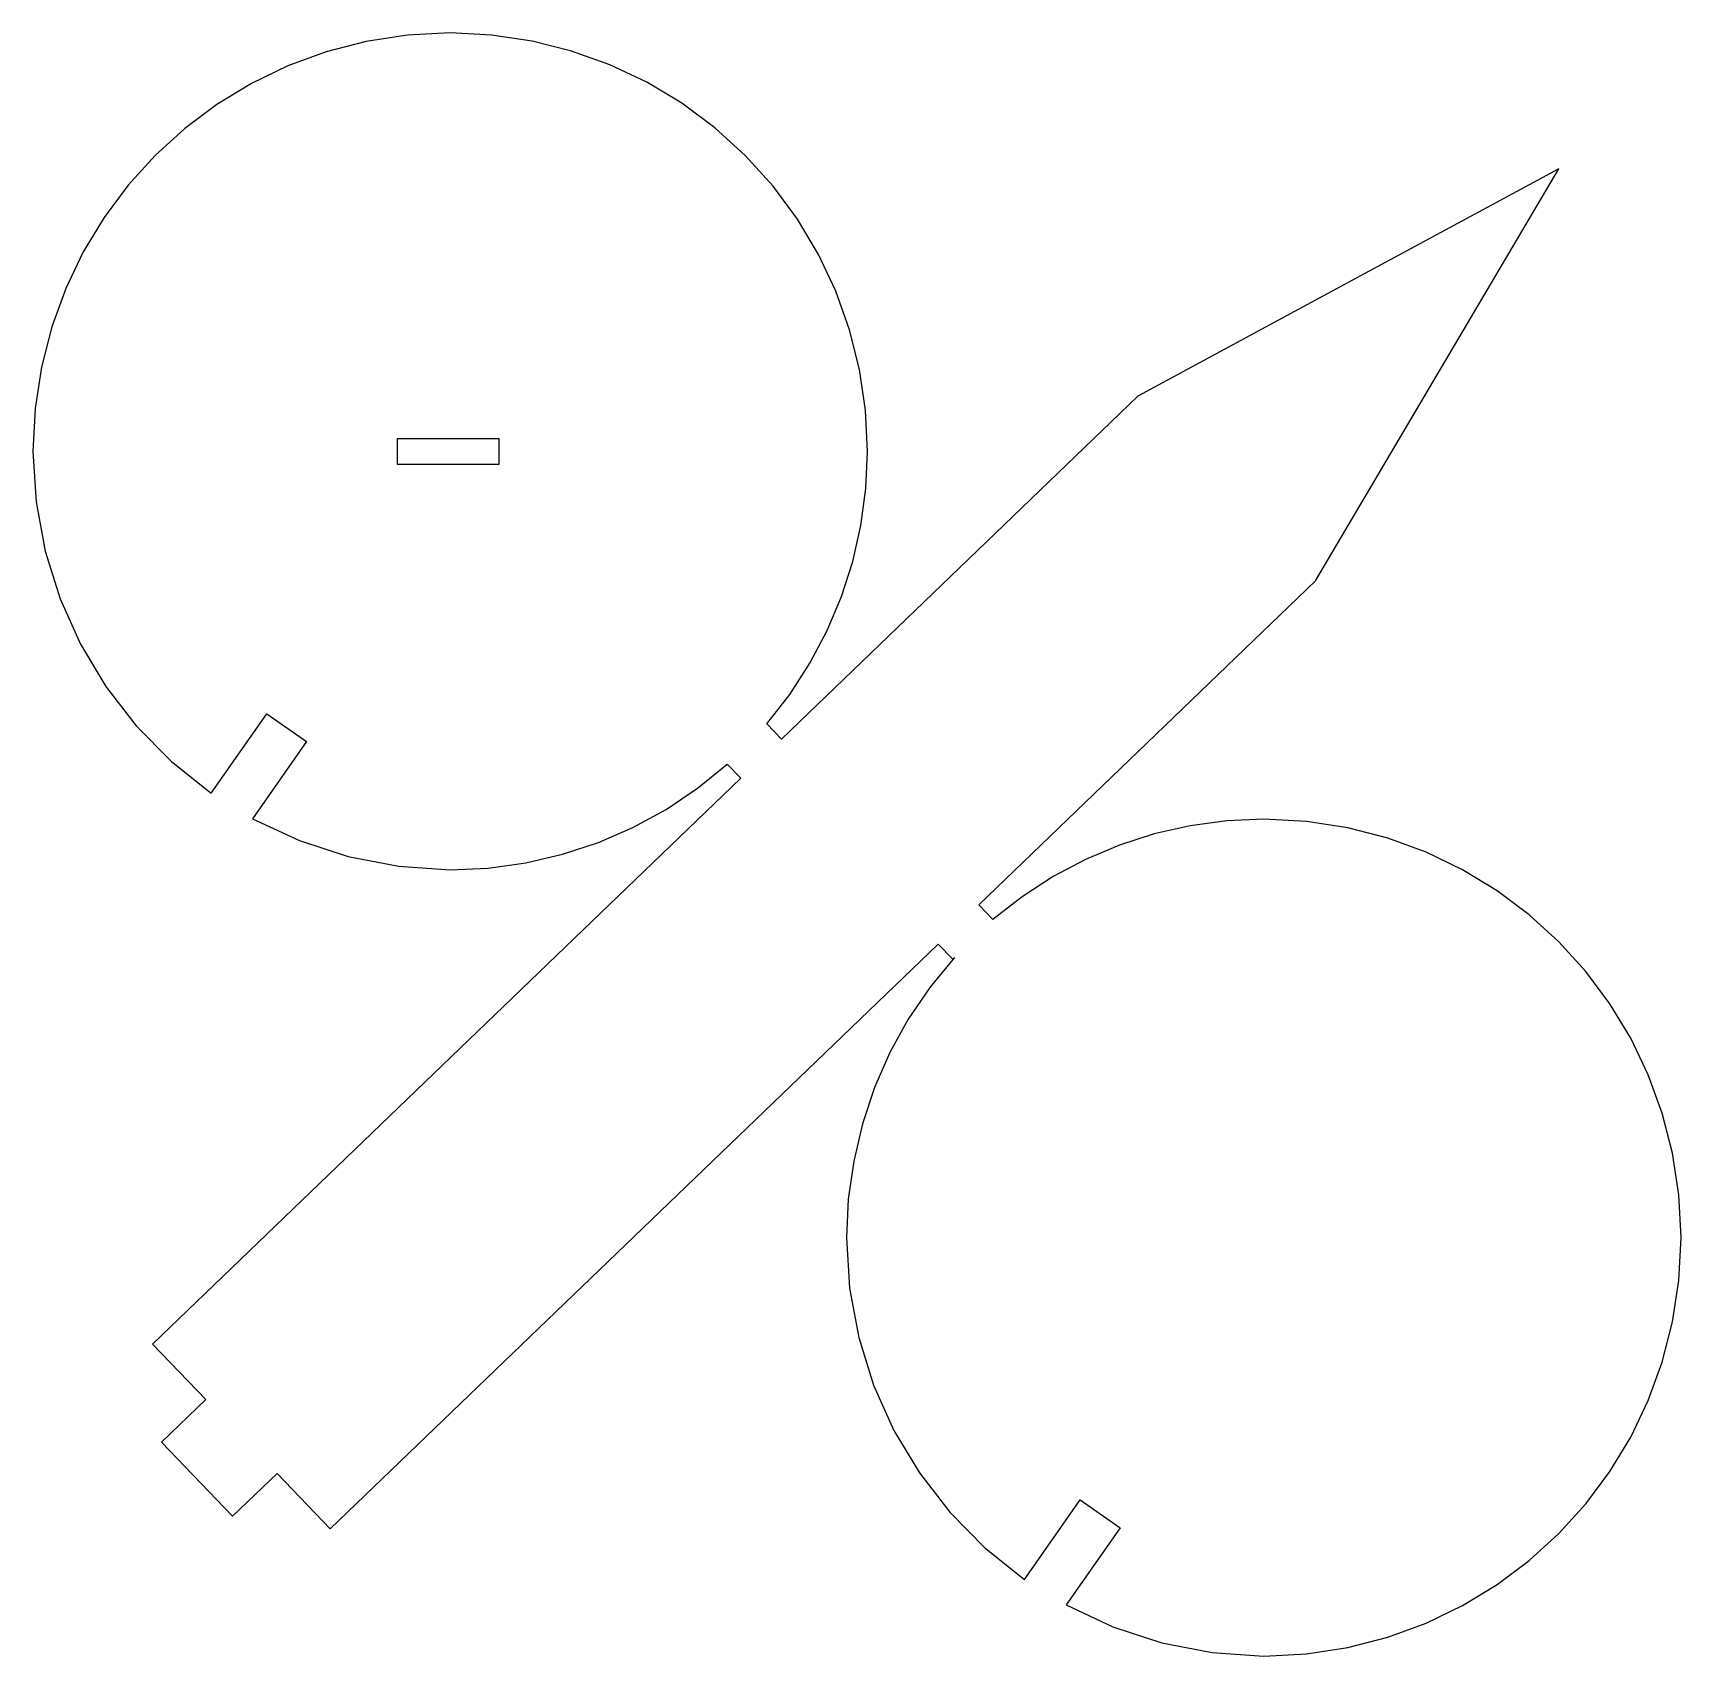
# Model space of a CAD drawing. Extents: x 10.8 to 107.2, y 189.8 to 284.8.
import ezdxf

# ---------------------------------------------------------------- set-up
doc = ezdxf.new("R2010")
doc.units = 0

msp = doc.modelspace()

# ---------------------------------------------------------------- linework, layer by layer
at = {"layer": 'Layer 1'}
for p, q in [((32.729594, 284.644333), (30.305541, 284.273323)), ((35.225757, 284.770772), (32.729594, 284.644333)), ((37.638792, 284.650981), (35.225757, 284.770772)), ((35.225757, 284.770772), (35.225757, 284.770772)), ((40.010956, 284.296038), (37.638792, 284.650981)), ((27.965869, 283.670047), (25.722849, 282.84681)), ((30.305541, 284.273323), (27.965869, 283.670047)), ((42.326238, 283.712592), (40.010956, 284.296038)), ((44.568632, 282.907292), (42.326238, 283.712592)), ((25.722849, 282.84681), (23.588753, 281.815918)), ((46.722126, 281.886789), (44.568632, 282.907292)), ((23.588753, 281.815918), (21.575852, 280.589676)), ((48.770713, 280.65773), (46.722126, 281.886789)), ((50.698383, 279.226765), (48.770713, 280.65773)), ((21.575852, 280.589676), (19.696417, 279.180388)), ((19.696417, 279.180388), (17.96272, 277.60036)), ((52.489128, 277.600543), (50.698383, 279.226765)), ((17.96272, 277.60036), (16.387033, 275.861897)), ((54.11092, 275.80491), (52.489128, 277.600543)), ((100.0802, 276.812602), (87.766736, 270.168563)), ((92.967969, 264.763208), (100.0802, 276.812602)), ((16.387033, 275.861897), (14.981625, 273.977303)), ((55.537985, 273.87198), (54.11092, 275.80491)), ((14.981625, 273.977303), (13.758769, 271.958885)), ((56.763692, 271.817804), (55.537985, 273.87198)), ((13.758769, 271.958885), (12.730736, 269.818947)), ((57.781411, 269.658436), (56.763692, 271.817804)), ((87.766736, 270.168563), (75.453276, 263.524524)), ((12.730736, 269.818947), (11.909797, 267.569794)), ((58.584509, 267.409929), (57.781411, 269.658436)), ((11.909797, 267.569794), (11.308224, 265.223731)), ((59.166355, 265.088335), (58.584509, 267.409929)), ((11.308224, 265.223731), (10.938288, 262.793063)), ((59.52032, 262.709706), (59.166355, 265.088335)), ((85.856258, 252.714331), (92.967969, 264.763208)), ((75.454309, 263.524007), (54.602869, 243.458565)), ((75.453276, 263.524524), (75.454309, 263.524007)), ((10.938288, 262.793063), (10.81226, 260.290096)), ((59.639771, 260.290096), (59.52032, 262.709706)), ((32.134811, 261.047188), (38.063184, 261.047188)), ((32.134811, 259.518814), (32.134811, 261.047188)), ((38.063184, 261.047188), (38.063184, 259.518814)), ((10.81226, 260.290096), (10.998668, 257.330032)), ((38.063184, 259.518814), (32.134811, 259.518814)), ((59.54163, 258.1079), (59.639771, 260.290096)), ((59.25215, 255.955908), (59.54163, 258.1079)), ((10.998668, 257.330032), (11.533099, 254.445594)), ((58.775767, 253.846115), (59.25215, 255.955908)), ((11.533099, 254.445594), (12.400992, 251.664723)), ((58.116917, 251.790517), (58.775767, 253.846115)), ((66.148934, 233.752698), (85.854708, 252.715881)), ((85.854708, 252.715881), (85.856258, 252.714331)), ((57.280036, 249.801109), (58.116917, 251.790517)), ((12.400992, 251.664723), (13.587789, 249.015361)), ((56.269558, 247.889888), (57.280036, 249.801109)), ((13.587789, 249.015361), (15.078928, 246.52545)), ((55.08992, 246.068847), (56.269558, 247.889888)), ((15.078928, 246.52545), (16.859852, 244.22293)), ((53.745557, 244.349984), (55.08992, 246.068847)), ((21.232812, 240.291833), (24.488428, 244.941162)), ((24.488428, 244.941162), (26.822135, 243.307153)), ((16.859852, 244.22293), (18.915999, 242.135744)), ((54.602869, 243.458565), (53.745557, 244.349984)), ((26.822135, 243.307153), (23.665222, 238.798385)), ((18.915999, 242.135744), (21.232812, 240.291833)), ((52.223169, 241.168266), (17.810282, 208.051941)), ((49.699799, 240.581017), (51.433553, 241.988888)), ((51.433553, 241.988888), (52.223169, 241.168266)), ((47.856959, 239.344941), (49.699799, 240.581017)), ((45.917831, 238.28554), (47.856959, 239.344941)), ((23.665222, 238.798385), (26.399893, 237.515841)), ((43.895211, 237.407693), (45.917831, 238.28554)), ((78.516426, 238.378659), (76.419821, 237.903803)), ((80.654715, 238.667463), (78.516426, 238.378659)), ((82.822852, 238.765828), (80.654715, 238.667463)), ((85.319064, 238.639403), (82.822852, 238.765828)), ((87.743166, 238.268405), (85.319064, 238.639403)), ((90.082886, 237.665139), (87.743166, 238.268405)), ((26.399893, 237.515841), (29.260475, 236.584408)), ((41.801897, 236.716278), (43.895211, 237.407693)), ((74.376734, 237.247282), (72.399, 236.413484)), ((76.419821, 237.903803), (74.376734, 237.247282)), ((92.325953, 236.84191), (90.082886, 237.665139)), ((29.260475, 236.584408), (32.213563, 236.012723)), ((39.650685, 236.216175), (41.801897, 236.716278)), ((72.399, 236.413484), (70.498456, 235.406793)), ((94.460094, 235.811023), (92.325953, 236.84191)), ((32.213563, 236.012723), (35.225757, 235.80942)), ((35.225757, 235.80942), (37.454373, 235.912263)), ((37.454373, 235.912263), (39.650685, 236.216175)), ((70.498456, 235.406793), (68.686935, 234.231598)), ((96.473038, 234.584784), (94.460094, 235.811023)), ((98.352513, 233.175498), (96.473038, 234.584784)), ((66.976274, 232.892285), (66.148934, 233.752698)), ((68.686935, 234.231598), (66.976274, 232.892285)), ((100.086248, 231.595469), (98.352513, 233.175498)), ((28.210681, 197.243815), (63.768717, 231.462398)), ((63.768717, 231.462398), (64.623962, 230.573564)), ((101.661971, 229.857004), (100.086248, 231.595469)), ((64.722148, 230.668132), (63.287618, 228.923474)), ((64.623962, 230.573564), (64.722148, 230.668132)), ((103.06741, 227.972407), (101.661971, 229.857004)), ((63.287618, 228.923474), (62.027271, 227.065746)), ((104.290293, 225.953984), (103.06741, 227.972407)), ((62.027271, 227.065746), (60.946202, 225.108168)), ((105.31835, 223.814039), (104.290293, 225.953984)), ((60.946202, 225.108168), (60.049505, 223.063957)), ((106.139307, 221.564879), (105.31835, 223.814039)), ((60.049505, 223.063957), (59.342275, 220.946332)), ((59.342275, 220.946332), (58.829604, 218.768511)), ((106.740894, 219.218807), (106.139307, 221.564879)), ((107.110839, 216.78813), (106.740894, 219.218807)), ((58.829604, 218.768511), (58.516588, 216.543711)), ((58.516588, 216.543711), (58.408321, 214.285152)), ((107.23687, 214.285152), (107.110839, 216.78813)), ((58.408321, 214.285152), (58.594766, 211.325066)), ((107.110839, 211.782175), (107.23687, 214.285152)), ((58.594766, 211.325066), (59.129243, 208.440611)), ((106.740894, 209.351498), (107.110839, 211.782175)), ((106.139306, 207.005426), (106.740894, 209.351498)), ((59.129243, 208.440611), (59.997191, 205.65973)), ((17.810282, 208.051941), (20.930505, 204.809245)), ((105.318349, 204.756266), (106.139306, 207.005426)), ((59.997191, 205.65973), (61.184051, 203.010363)), ((20.930505, 204.809245), (18.336865, 202.313273)), ((104.290292, 202.616322), (105.318349, 204.756266)), ((61.184051, 203.010363), (62.675261, 200.520454)), ((103.067408, 200.597899), (104.290292, 202.616322)), ((18.336865, 202.313273), (22.496301, 197.990023)), ((101.661969, 198.713302), (103.067408, 200.597899)), ((22.496301, 197.990023), (25.090458, 200.486511)), ((25.090458, 200.486511), (28.210681, 197.243815)), ((62.675261, 200.520454), (64.456262, 198.217944)), ((68.82939, 194.28689), (72.084489, 198.936218)), ((72.084489, 198.936218), (74.418713, 197.302209)), ((100.086246, 196.974837), (101.661969, 198.713302)), ((64.456262, 198.217944), (66.512491, 196.130776)), ((74.418713, 197.302209), (71.261283, 192.79396)), ((98.352512, 195.394809), (100.086246, 196.974837)), ((66.512491, 196.130776), (68.82939, 194.28689)), ((96.473036, 193.985523), (98.352512, 195.394809)), ((94.460092, 192.759284), (96.473036, 193.985523)), ((71.261283, 192.79396), (73.996171, 191.511204)), ((92.325952, 191.728398), (94.460092, 192.759284)), ((73.996171, 191.511204), (76.857002, 190.579613)), ((90.082885, 190.905169), (92.325952, 191.728398)), ((76.857002, 190.579613), (79.810366, 190.007825)), ((79.810366, 190.007825), (82.822852, 189.80448)), ((85.319064, 189.930905), (87.743166, 190.301903)), ((87.743166, 190.301903), (90.082885, 190.905169)), ((82.822852, 189.80448), (85.319064, 189.930905))]:
    msp.add_line(p, q, dxfattribs=at)

doc.saveas('drawing.dxf')
